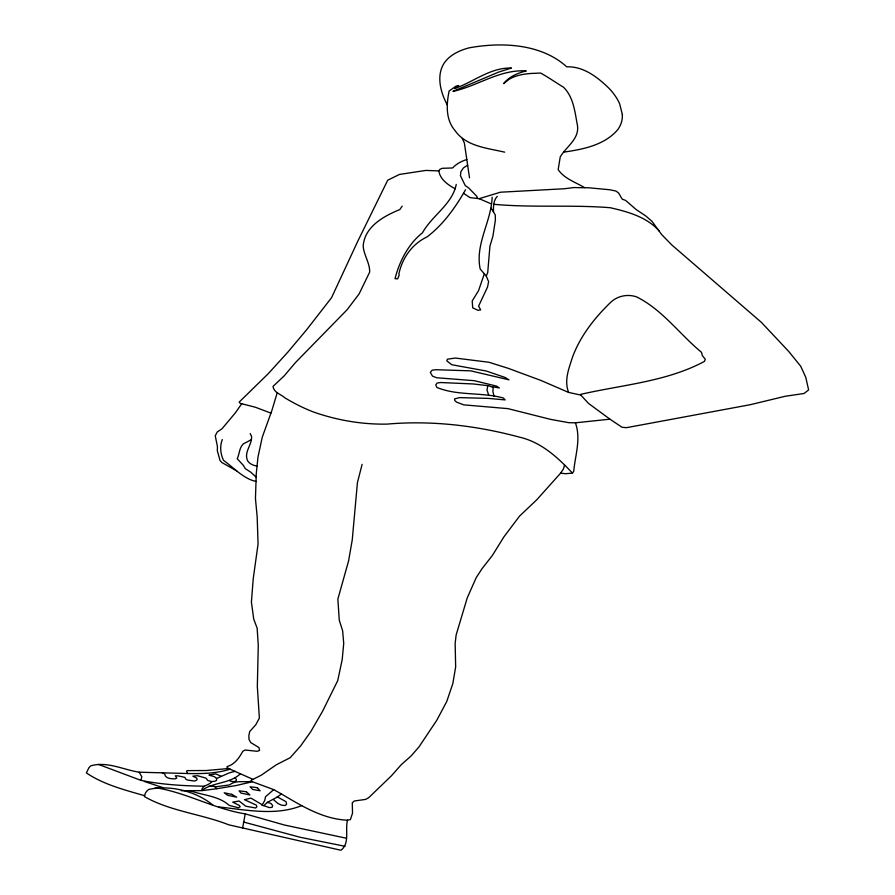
<?xml version="1.0" encoding="UTF-8"?>
<svg xmlns="http://www.w3.org/2000/svg" width="895" height="895" viewBox="0 0 895 895"><rect width="100%" height="100%" fill="white"/><g stroke="black" fill="none" stroke-linecap="round" stroke-linejoin="round"><path stroke-width="1.34" d="M493.95 396.161L492.921 391.495L493.167 387.468L488.871 385.779L473.332 383.966L440.709 382.534L437.174 382.993L435.764 384.895L436.872 387.445C457.546 396.015 481.689 392.032 503.292 397.984L505.194 399.897L488.167 398.387L459.471 397.615L454.559 398.924L454.817 400.512L456.607 402.146L463.655 404.842L508.002 408.646L550.47 419.341L568.761 422.686L575.418 422.809L609.942 419.184L622.036 427.273L626.545 427.665L750.357 404.685L785.094 396.295L804.023 393.487L808.621 389.94L805.735 377.198L800.712 366.245L788.708 351.433L761.444 322.413L671.697 244.861L661.718 234.624L651.952 221.3L645.821 215.997L636.009 209.43L625.65 200.446L622.182 199.115L618.624 193.029L615.973 191.071L609.775 189.751L588.888 187.793L573.74 187.558L564.421 188.744L500.45 192.212L479.161 198.679L470.02 197.605L463.576 193.342M504.657 152.161C487.439 148.089 466.194 146.511 455.096 130.67C445.52 119.639 446.348 104.301 449.133 90.977L456.07 86.121L458.743 85.528L454.526 88.639C473.6 81.926 490.158 67.483 511.425 68.031L498.459 72.159L452.948 91.402C477.818 86.032 499.701 69.183 526.26 70.929A73.916 37.243 14.3 0 0 503.628 83.615L509.289 79.185A55.221 27.823 14.3 0 1 531.697 73.435L540.602 73.054C548.624 77.451 555.582 82.441 563.47 87.195C573.74 97.13 574.97 112.636 577.532 125.926C579.166 139.363 566.199 146.59 560.259 156.871L558.167 169.558C563.928 178.474 575.653 182.289 584.524 187.592M277.249 392.603L272.002 410.167L262.269 437.196L257.95 457.278L256.261 473.656L255.455 498.549L257.178 516.986L258.073 543.936L253.229 578.763L251.405 602.078L253.732 619.161L257.133 628.077L258.275 645.295L257.335 686.499L259.371 718.092L255.836 724.693L249.705 731.562L248.855 735.679L248.989 739.404L250.734 742.559L258.991 747.593L259.561 750.48L257.111 751.297L245.152 750.01L242.78 751.297C239.222 757.864 234.747 764.408 227.05 766.612L227.14 767.899L252.983 779.355L261.295 775.171L276.286 764.8L290.215 757.707L300.597 745.982L310.744 731.707L322.569 711.279L337.739 680.592L342.214 659.481L343.714 643.438L342.651 630.841L339.261 620.179L337.862 599.102L348.603 560.841L352.238 539.976L357.441 482.562L362.106 464.371M456.237 184.448C452.232 204.452 431.961 215.538 422.44 232.845C408.254 243.932 399.248 261.866 395.031 278.692L397.66 278.826L399.181 275.201L398.924 273.657C402.481 257.637 412.17 243.999 427.083 236.873C443.361 224.5 455.499 207.371 465.545 189.74M212.988 805.187C196.128 791.236 170.218 784.714 148.771 789.424A29.58 14.902 14.3 0 0 144.867 794.827L144.442 796.584C169.983 811.262 201.453 813.991 228.728 824.81L340.894 850.25C350.113 843.537 344.922 829.945 347.484 820.2L350.404 819.619L352.518 813.175L352.283 802.815L354.308 800.991L365.619 799.403L368.673 797.725L391.439 775.786L401.217 764.722L410.995 756.062L418.938 746.978L436.805 720.229L446.762 701.467L452.859 683.467L455.656 666.943L455.152 643.449L456.137 634.969L467.268 597.815L476.185 577.678L482.215 568.437L492.351 555.493L503.93 536.843L519.592 516.068L536.664 499.88L560.594 473.164L563.436 468.913L564.532 465.255M242.579 828.222L245.208 813.868C214.129 808.968 186.171 792.366 155.249 787.656M492.138 197.213C491.4 221.546 474.853 244.167 480.212 269.048L486.242 276.029L488.625 281.634L487.529 287.049L478.601 306.112L480.671 309.894L477.952 310.285L472.694 307.858L472.224 300.944L478.545 290.651L484.284 273.982M222.284 439.568C219.655 446.325 220.483 453.821 223.481 460.321C233.752 467.682 243.876 479.172 256.462 481.521M486.242 276.029L487.708 272.639L489.945 246.114L492.921 236.146L495.394 220.058L495.248 214.878L491.154 208.166M281.231 793.854L273.713 789.625L265.513 796.751L264.73 800.499L261.966 805.321L263.935 805.679C268.478 800.186 276.219 799.09 281.231 793.854C301.615 805.936 323.14 819.193 347.484 820.2M98.372 764.375L140.873 780.339L141.835 776.815L139.184 772.206C123.365 769.745 106.897 761.063 90.753 765.851L88.974 767.653L86.379 772.911C103.384 784.512 124.852 790.005 144.576 795.689M487.73 385.935L487.003 390.086L488.726 395.131M252.412 781.749L251.428 781.335C244.223 782.521 235.676 779.881 229.512 784.926L214.699 786.94L216.97 788.708L235.9 785.575L252.412 781.749L273.713 789.625M455.286 188.811C448.294 185.041 439.937 179.503 438.874 170.9L439.971 169.289L442.208 168.305L452.613 167.969C456.349 163.897 461.563 161.134 466.81 159.511M241.851 403.567L235.284 412.942L221.971 428.817L217.272 431.949L215.248 435.82L217.44 446.56L217.34 450.778L220.036 460.522L221.815 462.502L236.761 470.927M402.191 206.163L399.808 209.553C383.81 216.12 364.511 226.614 363.191 246.069C363.762 255.053 369.892 262.94 369.68 272.08L359.119 293.896L347.148 309.692L295.518 362.52L284.33 375.71L272.997 386.45C273.792 392.692 281.064 394.27 285.102 397.973C294.22 403.432 303.707 408.277 313.653 412.047C337.202 420.326 362.162 424.566 387.143 424.107C431.748 420.202 476.554 425.606 519.682 437.196C541.285 442.197 557.965 457.591 572.464 473.131L565.517 473.712L560.594 473.164M572.464 473.131L573.74 471.352C575.116 455.286 581.213 439.143 575.418 422.809M240.363 773.817C230.037 783.617 213.927 782.096 202.662 789.849L201.744 789.468C203.355 784.96 209.206 785.329 211.858 781.603L215.024 781.201L216.422 780.507L216.702 779.344C215.952 775.92 211.488 776.278 208.927 775.014L215.751 773.906L221.412 776.345L229.366 772.81L235.262 771.289M497.296 196.352C493.358 200.234 493.313 206.801 493.503 212.037M467.637 165.15L463.353 167.991L460.914 171.605L460.433 175.677L465.232 185.545L468.667 187.95L476.822 196.296L477.359 198.198M252.983 779.355L251.26 780.373L251.428 781.335M216.512 778.516L221.412 776.345M251.428 439.646L243.328 443.864C239.066 448.003 239.625 453.899 237.209 458.743L243.406 465.389L245.252 468.622L250.79 472.202L256.35 477.281M301.704 805.612C275.492 816.184 246.147 809.818 218.962 806.988M230.306 769.107C216.568 773.582 201.934 773.795 187.637 773.526L139.184 772.206M563.615 152.128C582.779 149.42 604.338 145.27 617.584 129.853A88.493 44.593 14.3 0 0 622.327 114.459M216.97 788.708L201.89 790.643L181.226 790.688M228.706 768.503L206.253 770.528L187.413 770.617L186.54 771.11L187.637 773.526M204.373 786.19C183.162 785.888 161.626 784.591 140.873 780.339M208.714 786.269L215.046 786.381M493.995 204.317C532.67 207.864 571.603 204.597 610.267 207.718C628.044 211.824 646.749 216.914 659.358 231.123M438.874 170.9L425.897 170.419L399.483 174.435L387.703 180.219L357.933 240.912L331.53 297.733L306.526 329.886L287.877 352.093L268.086 373.853L239.155 402.112L240.196 403.343L255.388 407.247L270.928 413.121M211.858 781.603L207.819 780.507L206.018 778.147L197.515 775.708L192.873 776.155L196.81 778.147L197.135 779.131L196.508 780.295L194.383 781.011L187.57 780.071L185.645 778.986L184.918 777.375L178.206 775.898L175.308 775.808L176.74 778.046L175.398 778.829C171.818 778.851 164.982 778.784 164.769 773.996L162.308 772.81M492.787 386.819L499.309 387.971L496.635 386.125L474.316 380.688L436.659 377.757L432.475 376.113L430.327 372.387L432.195 370.138L435.887 369.713L470.703 370.843L508.986 379.838L505.138 377.477L486.253 371.011L451.807 364.746L446.84 360.886L447.343 359.208L455.286 358.045L488.961 362.262L508.45 368.404L540.904 380.431L568.593 392.413L580.81 395.075L588.496 403.399L609.942 419.184M345.056 846.29L300.172 837.284L243.686 822.057M345.917 838.134L284.341 825L245.208 813.868M257.033 466.105C253.576 465.534 250.074 464.158 247.904 461.272C243.172 452.534 252.256 444.938 251.562 436.413L250.22 433.572M189.539 790.542C202.527 795.331 218.749 795.778 229.232 805.41L238.294 807.749L240.184 806.764L239.256 805.388L232.722 802.133L239.077 801.003L245.756 806.205L255.69 808.006L256.887 806.742L256.35 805.142L244.469 799.694L250.947 798.116L262.224 804.762M267.225 802.177L271.118 803.587L272.695 805.634L272.035 807.391L269.205 807.581L263.935 805.679M162.789 787.566L144.375 781.469M491.098 203.803L479.161 198.679M229.154 780.429L230.798 781.201A4.699 2.372 14.3 0 0 235.866 780.899A4.699 2.372 14.3 0 0 234.904 777.811M273.299 799.481L277.842 803.441L281.589 805.187L285.136 805.511L286.624 804.202L286.031 801.707L277.204 796.785M462.245 138.479L464.36 142.943L469.517 177.814M447.321 104.916C439.602 90.91 434.914 70.783 448.149 58.466A82.787 41.718 14.3 0 1 469.125 47.849C501.625 41.908 541.229 43.609 566.748 66.845C583.574 66.107 598.24 77.641 609.584 88.896A96.179 48.464 14.3 0 1 619.687 103.887L622.316 114.459M580.81 395.075L580.654 394.382C621.902 384.828 666.294 381.818 704.331 361.468L705.327 359.287L702.351 355.639L701.49 352.306C679.506 334.137 662.591 309.849 636.591 296.871C628.01 293.918 618.21 295.697 611.363 301.693C595.186 317.121 580.754 335.334 572.766 356.411C569.041 368.169 563.895 380.095 568.593 392.413M257.279 787.667L250.085 786.772L252.625 789.435L260.098 790.755L257.279 787.667M246.393 791.762L239.122 790.8L240.844 793.015L249.918 794.973L246.393 791.762M231.783 794.346L224.209 792.791L227.666 795.297L236.716 797.188L231.783 794.346"/></g></svg>
